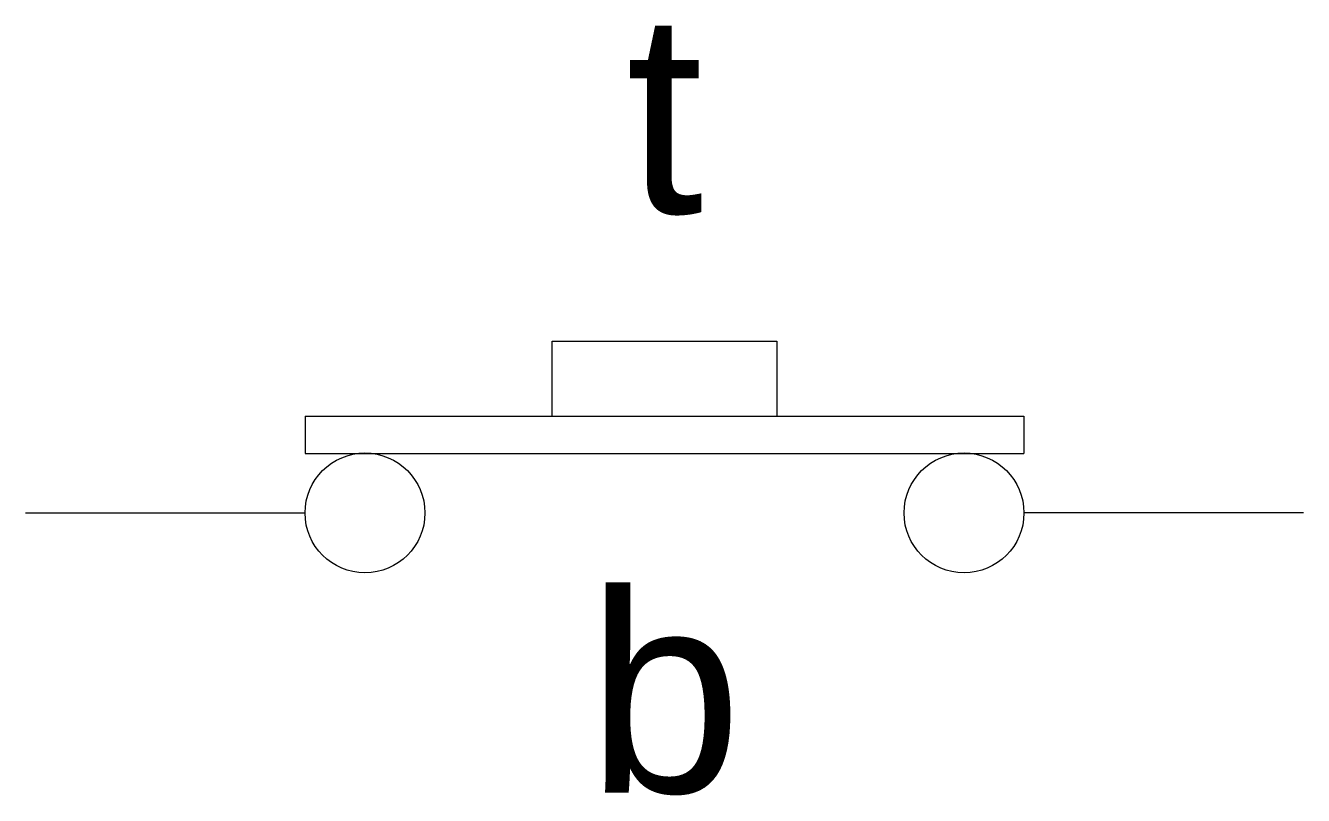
# Model space of a CAD drawing. Header units: millimetres. Extents: x -8 to 8, y -3.5 to 6.1.
import ezdxf
from ezdxf.enums import TextEntityAlignment as Align

# ---------------------------------------------------------------- set-up
doc = ezdxf.new("R2010")
doc.units = ezdxf.units.MM
doc.layers.get('0').update_dxf_attribs({"lineweight": 25, "true_color": 0xffffff})
doc.layers.add('OBJECT', color=178, linetype='Continuous', true_color=0x000000)
doc.styles.add('textstyle0', font='arial.ttf')
doc.styles.add('textstyle1', font='')
doc.styles.get('textstyle1').set_extended_font_data('Arial')

msp = doc.modelspace()

# ---------------------------------------------------------------- linework, layer by layer
at = {"layer": 'OBJECT'}
for p, q in [((-1.40625, 1.2125), (-1.40625, 2.15)), ((-1.40625, 2.15), (1.40625, 2.15)), ((1.40625, 2.15), (1.40625, 1.2125)), ((-4.5, 1.2125), (4.5, 1.2125)), ((-4.5, 1.2125), (-4.5, 0.74375)), ((4.5, 1.2125), (4.5, 0.74375)), ((-4.5, 0.74375), (4.5, 0.74375)), ((-8, 0), (-4.5, 0)), ((8, 0), (4.5, 0))]:
    msp.add_line(p, q, dxfattribs=at)
for centre in [(-3.75, 0), (3.75, 0)]:
    msp.add_circle(centre, 0.75, dxfattribs=at)

# ---------------------------------------------------------------- texts
at = {"style": 'textstyle0'}
msp.add_attdef('t', text='', height=2.5, dxfattribs=at).set_placement((0, 3), align=Align.BOTTOM_CENTER)
at = {"style": 'textstyle1'}
msp.add_attdef('b', text='', height=2.5, dxfattribs=at).set_placement((0, -1), align=Align.TOP_CENTER)

doc.saveas('drawing.dxf')
